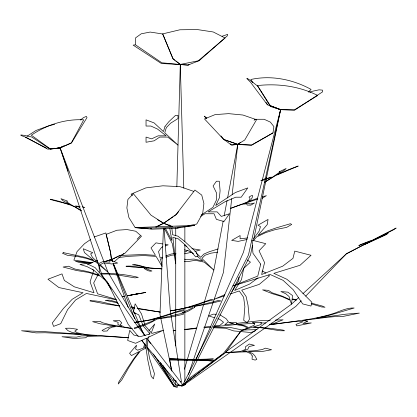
<?xml version="1.0" encoding="UTF-8"?>
<svg xmlns="http://www.w3.org/2000/svg" width="417" height="417" viewBox="0 0 417 417"><rect width="100%" height="100%" fill="white"/><g stroke="black" fill="none" stroke-linecap="round" stroke-linejoin="round"><path stroke-width="0.63" d="M111.62 260.802L110.588 252.514L105.84 232.941L94.179 236.992M176.834 186.78L180.295 64.426L175.792 60.84M111.6 260.719L110.594 252.666L106.189 234.364L116.911 230.247L127.003 229.558L135.78 231.247L141.462 236.225L124.761 253.416L111.647 259.541L103.75 261.912M163.448 228.48L159.972 314.413L171.903 371.088M238.972 277.044L238.748 280.782L231.93 291.65M231.706 198.648L223.46 272.332L188.448 374.419M232.144 194.77L237.784 144.355L240.338 142.442M223.194 220.953L213.832 270.101L184.455 369.227M224.169 215.844L227.088 200.525M227.573 197.976L237.784 144.355L244.758 139.976L256.533 119.721L242.944 115.029L228.631 113.643L215.104 114.612L204.497 118.939L223.856 139.664L237.784 144.355L251.352 145.403L272.968 132.867M252.483 245.358L250.502 254.917L184.861 384.875L180.806 385.308M253.411 240.901L280.615 109.655L282.455 109.468M283.075 109.468L280.615 109.655L248.496 254.917L182.849 384.875L179.618 385.897L147.451 347.408M144.652 343.691L143.542 348.044L137.626 350.186L135.588 348.956L136.552 345.193L129.598 353.288L131.444 355.565L139.299 351.5L133.2 359.48L127.248 368.466L118.756 382.029L118.251 383.994L121.795 379.866L128.478 368.034L134.31 358.901L140.409 350.926L146.018 348.023M145.262 345.161L144.626 347.653L146.377 347.017M309.888 92.485L310.847 91.625L319.01 89.827L322.544 90.129L322.628 91.829L294.397 110.312L280.615 109.655L270.378 105.746L257.435 85.574C277.863 83.317 299.27 86.126 317.702 95.477L294.584 109.728L280.615 109.655L243.455 252.259L195.896 359.897M181.817 384.875L184.861 384.875L185.492 383.03M151.527 332.172L154.759 323.983L148.937 330.764M184.861 384.875L186.435 381.305M254.109 120.43L254.693 119.283L264.112 119.272L270.357 122.098L273.891 126.596L272.973 132.971L251.764 144.871L237.784 144.355L231.242 144.928L223.898 139.424L220.989 135.952M148.937 334.481L149.818 332.787M98.501 273.88L93.684 282.992L97.614 293.829L115.994 299.359M147.78 338.708L149.025 336.529M261.991 271.993L262.679 270.899L265.848 273.166M253.614 238.587L259.035 231.289L260.484 226.613L257.998 225.222L268.048 219.431L267.219 224.627L257.967 235.386L267.151 231.028L276.612 227.76L290.414 223.72L291.707 224.445L286.588 227.395L275.246 229.616L265.843 232.54L256.669 236.903L253.364 240.739M189.089 64.249L188.317 65.26L161.838 62.8L135.483 44.828L135.582 37.864L141.238 33.798L150.162 32.062L162.739 33.986L172.784 58.448L174.791 60.043M178.606 211.695L176.146 214.682L174.066 216.11M137.125 239.217L140.195 235.881M301.241 300.782L295.825 306.417L185.117 384.114M305.755 296.086L346.386 253.807L367.909 242.548L368.419 241.865L358.787 245.66L360.257 244.696L370.531 240.76L370.03 241.438L396.15 228.047L393.262 229.944L364.818 244.273L388.118 233.327L385.694 234.917L362.342 245.55L346.386 253.807L302.93 293.677M308.304 92.141L311.077 89.405C292.974 79.423 271.175 74.977 250.81 79.496L252.937 82.696M298.635 297.618L291.473 304.191L225.597 351.979M135.098 44.854L133.159 45.125L161.353 63.493L188.26 64.984L199.211 60.627L227.354 35.815L227.666 34.376L222.115 36.243M198.289 60.804L225.081 37.999L213.264 31.979L197.277 29.555L179.873 29.789L162.656 33.902L173.217 59.157L180.295 64.426L199.211 60.627M114.029 261.86L123.906 253.458M187.744 250.226L185.935 251.722L184.695 251.915M80.471 120.013L83.447 117.63L86.355 116.379L87.017 117.563L71.422 143.041L60.105 147.915L50.332 149.145L31.739 137.011L24.17 135.358L20.907 134.946L20.85 135.421L25.526 137.125L47.84 149.192L60.105 147.915L71.385 142.807L83.708 119.835C65.188 118.767 46.605 124.902 31.322 135.186L50.337 148.973L60.105 147.915L63.884 145.804M182.849 384.875L223.043 353.939L241.307 330.582L247.625 327.971L243.424 325.901L235.032 324.426L228.667 322.32L236.22 322.351L236.569 323.785L244.404 325.5L248.605 327.569L253.948 325.364L254.818 323.675L252.275 322.424L261.282 322.461L261.068 324.535L253.374 326.892L270.435 328.335L283.247 330.118L284.571 330.77L279.984 330.749L260.625 327.668L252.29 327.225L241.307 330.582L225.675 352.532L182.849 384.875L147.733 339.276M258.055 277.847L249.627 284.071L234.672 290.477L241.49 279.609L243.716 268.319L250.435 262.147L247.297 259.9M187.124 379.887L224.012 353.126M184.048 384.86L181.921 386.356L180.29 385.522M90.625 239.452L84.526 243.669L77.082 251.54L73.877 260.14L92.584 262.726M173.024 216.83L163.657 223.272L156.161 227.103M201.067 215.146L212.951 207.312L216.626 199.587L216.517 192.93L213.097 185.961L216.449 181.228L219.3 181.228L220.093 190.798L219.389 197.762L215.725 205.487L235.402 192.518L247.797 187.911L241.219 197.199L235.756 197.199L225.164 201.666L208.135 211.878L217.153 211.878L221.328 216.407L229.501 213.749L223.986 221.531L216.392 219.363L214.03 213.749L205.013 213.749L200.655 216.36M27.048 136.218L36.071 130.443L49.675 125.496L54.69 124.36M56.983 148.103L60.105 147.915L62.242 146.56M262.095 198.31L266.385 195.688L262.705 196.668M103.791 261.746L111.647 259.541L117.443 256.585M118.6 255.991L119.762 255.402M155.697 226.957L163.657 223.272L176.115 214.494L194.911 190.027L201.734 195.088L203.903 203.433L202.73 213.275L196.772 224.023L188.062 225.826M224.852 294.683L214.234 299.234L224.607 295.809M153.367 354.033L173.91 385.589L175.614 384.875L162.865 365.287M255.512 330.712L250.935 332.526L233.713 330.921L225.701 328.247L212.998 327.731M87.539 264.196L97.526 260.401M257.852 198.153L248.339 201.713L250.998 199.628L252.077 197.893L252.671 195.604L251.227 195.755L249.043 197.095L250.049 198.607L249.413 200.223L246.749 202.308L230.622 208.344L242.068 204.304L246.624 203.819L247.234 205.06L250.852 205.174L254.448 202.98L250.038 204.069L248.402 203.194L243.841 203.678L257.586 199.107M162.807 246.833L161.608 247.276L158.538 251.54L160.185 258.076L162.599 257.18M165.2 245.947L168.192 244.842L165.132 244.346M165.622 256.064L171.059 254.052L176.016 253.275M162.302 258.603L160.488 259.275L161.984 265.228M165.924 257.263L171.361 255.251L175.75 254.777M230.095 293.995L239.249 290.977L243.606 297.227L244.883 306.568L243.726 320.319L247.224 322.821L249.376 319.386L248.021 305.202L246.066 296.424L241.714 290.159L259.238 284.378L269.549 275.809L268.491 275.053M218.148 248.944L209.089 251.795L203.772 254.141L200.739 257.331L196.099 252.806M191.825 252.207L184.517 253.823M194.843 251.42L200.269 250.007L191.935 248.662M130.709 295.21L139.07 293.49L127.503 295.695M247.14 239.478L238.18 241.37L231.675 240.395L240.093 235.542L240.083 238.8L247.708 237.925M176.86 228.146L179.972 227.505M179.649 385.433L174.014 386.507L147.498 348.357M135.176 294.376L145.783 292.432L127.206 295.768M122.04 296.659L124.48 296.226M122.728 296.56L124.647 296.221M217.71 252.113L210.804 253.208L204.94 255.282L201.911 258.477L213.832 270.101L204.247 262.142L195.281 260.281L188.088 261.568L184.319 261.214M194.619 225.404L175.995 228.297L152.127 229.162L135.202 227.573L194.619 225.404C174.931 227.854 155.015 228.521 135.202 227.573M231.909 145.111L237.784 144.355L223.898 139.424M118.861 257.498L129.134 256.299L143.735 255.558L156.088 256.398L162.104 266.453M173.164 330.754L175.729 330.452M184.7 329.414L196.876 328.002M203.929 327.183L210.976 326.365M214.182 325.995L219.947 325.328L223.538 322.242L219.707 319.307L217.877 318.744M233.134 323.795L224.815 324.76L228.386 321.679L226.113 318.677L219.79 314.731M236.335 323.425L259.379 320.751L270.268 320.313M173.175 330.796L175.75 330.54M184.762 329.644L196.35 328.492M204.069 327.726L210.455 327.626M213.525 326.787L236.21 324.535M238.154 324.343L254.287 323.284M120.503 255.439L143.099 254.516L155.458 255.35L151.011 247.922L155.953 242.866L162.682 243.95M48.857 148.588L50.108 148.515M53.23 148.327L54.481 148.254M260.729 322.94L265.869 322.972M275.392 320.105L283.08 319.792L274.198 323.311L270.993 323.18M257.112 329.618L242.548 330.045L231.289 327.694L213.499 326.97M82.999 207.583L84.828 207.546L82.618 206.728M179.383 384.875L175.729 384.875L175.729 380.33M91.333 263.226L79.287 262.444L75.487 261.245L91.318 262.851M216.256 314.277L213.243 314.157L208.724 315.945L214.828 317.811M128.452 337.765L102.102 336.045L87.33 336.295L85.756 337.765L74.2 338.521L61.997 336.722L76.467 337.16L81.456 335.909L96.228 335.659L64.187 333.569L45.01 332.745L36.065 332.896L21.517 330.749L43.696 331.562L81.195 334.267L72.047 332.432L68.06 330.707L65.469 328.283L70.134 328.205L77.546 329.3L74.784 331.14L77.317 332.813L86.475 334.648L128.41 337.676M147.91 228.542L135.228 227.692L128.916 217.606L126.877 207.942L127.92 199.42L133.372 193.697L150.97 215.141L163.657 223.272L171.882 226.619M150.448 228.714L151.715 228.797M119.783 306.036L105.22 303.852L89.895 300.829C99.976 300.24 109.582 304.738 119.622 305.562M131.767 307.835L134.3 308.215M138.1 308.783L160.248 312.104L137.125 308.21M132.033 328.58L117.511 326.407L112.142 327.142L108.973 328.612L107.133 330.999L103.353 331.166L102.082 330.431L106.351 328.153L110.031 326.824L115.394 326.094L100.356 323.847L92.605 321.658L100.023 321.335L102.457 322.737L109.343 324.494L121.863 326.657L117.844 324.343L118.173 322.284L113.242 320.762L119.46 320.491L121.8 322.914L120.138 324.739L124.162 327.058L132.189 328.445M80.153 206.634L75.717 205.951L74.226 206.577L68.602 203.209L66.663 201.515L67.564 201.14L60.976 198.695L62.738 200.541L70.202 204.679L58.781 201.229L50.738 199.237L50.269 199.435C60.84 202.636 72.23 203.897 81.346 210.861M132.246 307.59L134.774 307.996M296.451 299.656L292.124 298.916L292.536 295.559L287.871 292.171L280.891 291.53L285.749 293.745L289.007 296.451L290.05 299.724L282.022 296.065L272.046 292.76L268.449 290.394L262.595 289.857L272.353 293.709L282.21 296.664L290.237 300.323L291.473 304.191L292.062 299.39L296.388 300.125M176.433 381.086L173.915 380.638L173.378 378.094M180.212 381.758L181.468 381.982L170.313 310.868L164.053 228.464M79.892 207.218L76.749 206.566L75.253 207.192L81.351 210.84M184.371 249.84L187.989 250.591L193.551 253.583M116.51 299.891L86.428 293.448L75.55 300.037L67.601 309.649L60.726 323.67L53.584 326.381L52.344 322.961L63.488 308.382L72.157 299.312L83.03 292.718L58.891 287.548L47.955 279.218L61.977 273.896L64.354 280.459L74.33 286.823L94.007 292.744L90.077 281.908L93.705 270.445L92.256 269.153M131.537 306.823L134.644 307.595M131.673 307.173L134.78 307.944M134.509 312.995L135.629 313.271M311.567 303.19L322.471 306.109L325.005 307.261L321.45 306.938L311.191 303.805M117.61 302.325L109.88 300.162L105.256 300.313L115.499 302.408L118.376 303.414M280.615 109.655L270.352 106.45L257.732 86.168L250.68 80.69L247.333 78.427L246.791 78.542L250.466 82.144L267.433 104.834L280.615 109.655L269.841 105.496M193.869 191.413L180.008 186.66L162.885 185.794L145.83 187.905L131.105 194.129L132.398 195.563M172.659 226.598L163.657 223.272L157.621 219.764M184.569 259.113L185.737 259.619L193.796 259.051L202.761 260.906L197.043 256.158M184.606 245.446L186.832 246.515M25.453 137.235L46.469 148.077M206.848 118.068L204.252 116.129L206.457 118.569M164.199 228.735L165.038 229.668L172.367 243.705L175.729 263.846L172.847 237.32L178.189 238.774L185.45 245.128L195.735 256.919L198.111 256.095L195.797 251.665L184.84 241.542L177.908 236.173L172.565 234.703L171.867 228.297M138.262 336.415L128.238 324.416L107.331 282.142L100.586 274.084L108.305 273.99L119.252 275.241L135.03 277.889L138.314 277.383C125.856 274.381 112.762 273.192 99.918 273.291L95.196 267.646L86.434 263.445L79.986 264.435L87.132 266.656L93.762 270.148L99.496 275.215L87.685 271.556L74.872 269.038L68.487 266.202L63.082 267.036L76.546 270.513L88.738 272.483L100.549 276.143L107.331 282.142L134.712 322.372L144.97 335.69M141.603 340.413L146.2 345.912M142.828 332.453L145.038 335.633M148.353 340.397L150.558 343.577M141.978 340.413L146.028 346.24M266.03 102.436L267.443 104.573M111.214 289.289L102.003 275.147L98.344 264.029M158.027 360.549L158.705 361.654M159.727 363.311L174.014 386.507L177.251 387.445L177.022 385.517M144.871 335.633L108.003 272.207L104.5 263.117M160.535 362.576L173.91 385.589M230.611 143.797L231.242 144.928M165.398 228.235L171.851 240.583L169.855 228.61M112.282 261.376L111.647 259.541L112.413 261.334M113.179 263.127L133.883 311.535M134.394 312.729L142.572 331.854M111.647 259.541L112.355 261.355M113.299 263.768L117.302 274.042M117.771 275.246L134.738 318.744M97.938 262.793L60.105 147.915L104.031 261.902M113.127 263.82L128.113 307.235M60.105 147.915L68.148 171.257M169.224 224.826L169.432 226.087M169.719 359.673L171.455 370.531M98.959 264.456L99.402 272.171M180.295 64.426L183.793 188.083M184.861 226.478L184.861 241.407M184.861 244.654L184.861 381.628M175.729 227.776L175.729 235.569M175.729 238.164L175.729 345.928M146.372 338.223L146.018 348.195L147.66 359.428L151.246 376.379L153.393 378.839L154.446 373.684L149.693 358.891L147.535 347.47L147.894 337.504L163.308 330.243L151.877 333.412L145.074 325.635L141.545 314.058L135.139 303.821L133.409 312.302L138.746 314.83L143.302 326.13L150.104 333.902L140.451 336.582L133.852 335.044L129.734 330.337L127.67 340.454L135.582 343.306L146.372 338.223M134.488 327.939L134.462 328.596C142.187 326.209 150.11 323.498 156.917 319.094L171.079 317.009L183.444 314.256L183.496 312.958L166.029 317.128L152.794 319.344L165.033 315.992L175.072 312.614L183.584 310.649L183.631 309.56C167.431 314.298 151.689 320.829 134.712 322.372L154.926 319.391L152.445 321.137L134.488 327.939M252.264 355.972L252.061 359.287L255.194 360.09L256.836 359.365L254.865 355.805L252.697 353.543L248.626 351.771L263.257 351.291L271.571 349.738L265.426 348.159L262.277 349.555L255.037 350.697L242.626 351.474L247.828 349.165L249.085 346.511L254.474 345.354L249.319 344.035L245.488 346.736L245.556 349.31L240.354 351.614L225.675 352.532L246.562 351.839L250.643 353.611L252.264 355.972M260.714 264.138L257.763 276.075L232.801 285.979L270.148 274.49L283.096 280.344L293.193 289.726L302.674 303.91L310.967 306.042L311.895 302.268L297.597 287.949L286.776 279.218L273.828 273.354L299.985 265.306L311.04 255.298L294.767 251.117L292.984 258.347L282.726 266.171L261.631 274.537L264.581 262.606L259.051 250.799L265.765 243.674L252.123 240.176L252.942 253.234L260.714 264.138M165.028 126.419L163.428 131.569L154.134 122.921L146.039 119.851L146.039 126.043L150.881 126.043L157.464 129.02L166.143 135.827L158.152 135.827L151.611 138.845L146.039 137.073L146.039 142.265L154.134 140.816L159.747 137.073L167.738 137.073L178.012 145.126L164.736 132.783L166.331 127.633L170.61 123.192L178.012 118.548L178.012 115.394L175.484 115.394L168.776 121.774L165.028 126.419M266.635 177.887L265.853 178.851L270.711 177.204L272.468 177.204L280.182 171.861L279.119 171.861L286.125 168.478L284.43 170.157L276.69 174.879L288.95 169.526L298.197 166.044L275.601 175.541L264.555 182.286L271.41 177.887L269.648 177.887L264.18 179.93L260.761 180.717L266.635 177.887M144.709 267.813L144.115 268.465C146.393 269.919 149.109 271.785 151.918 271.014L145.642 268.558L146.247 267.902L161.817 268.845L150.323 267.995L143.714 266.823L140.466 265.692L134.316 264.383L132.382 264.811L137.652 265.483L141.931 266.687L148.541 267.86C140.993 268.167 133.362 265.436 125.97 266.218L133.805 267.151L144.709 267.813M194.614 307.376C190.741 309.544 186.701 313.047 182.057 312.599L189.151 309.612L192.472 307.772L192.164 306.86L170.313 310.868C184.491 309.164 197.715 304.113 211.065 299.463L213.358 299.802L205.696 301.705L198.951 304.274L189.078 307.173L202.808 304.467L218.232 300.516L220.968 300.918L209.615 303.654L194.317 306.464L194.614 307.376M63.556 252.671L62.451 253.249L67.283 255.261L77.64 256.523L86.319 258.373L94.909 261.292L108.003 272.207L100.169 264.717L103.671 262.882L111.865 263.982L117.63 263.049L109.676 259.739L109.952 262.147L102.457 261.72L98.954 263.554L92.329 257.221L90.656 253.812L92.777 252.702L83.291 248.756L84.448 252.572L93.617 260.218L85.026 257.299L63.556 252.671M307.527 321.168L303.013 323.456L311.291 322.93L296.815 325.891L296.007 324.363L303.091 321.742L298.311 321.048L269.7 324.749C291.65 321.319 314.137 320.084 335.315 312.88C341.314 310.582 347.637 307.699 354.153 308.012L329.659 315.205L316.253 318.28L345.928 314.157L359.339 313.104L342.065 316.639L339.172 316.216L326.923 317.347L302.747 320.475L307.527 321.168M195.782 359.412L193.67 359.73L169.709 358.484L169.802 358.912L197.455 360.09L169.974 359.673L170.053 360.033L199.649 360.22L213.827 361.033L195.484 359.845L213.368 358.98L195.782 359.412"/></g></svg>
